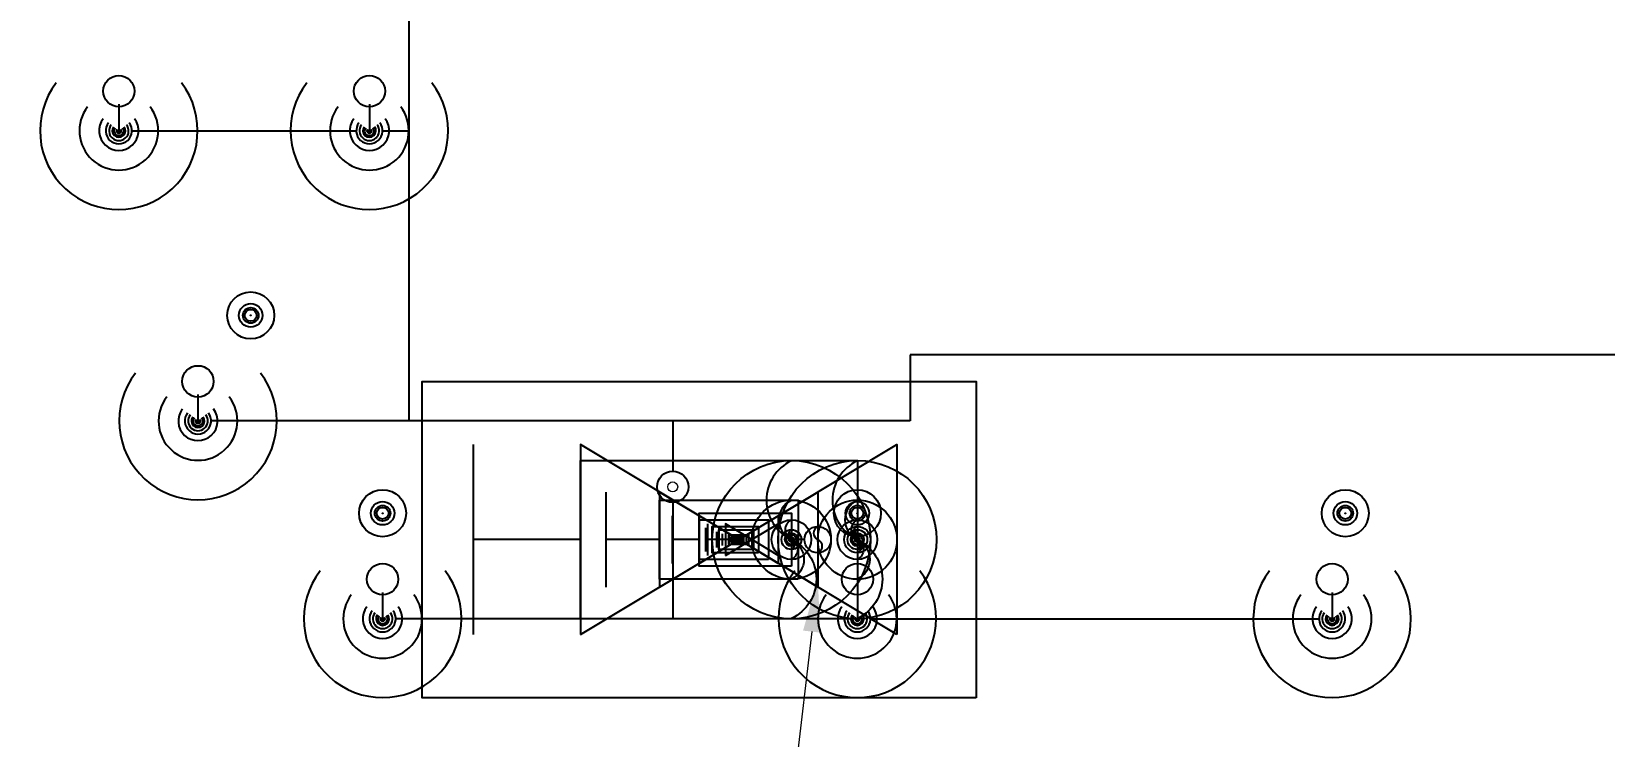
# Model space of a CAD drawing. Extents: x -3559 to 4847, y -109 to 1296.
# Drawn here: x -1934.5 to -1457.4, y 272 to 485.8 of the extents above; entities that cross this region are included whole.
import ezdxf
from ezdxf import colors
from ezdxf.entities.mleader import LeaderData, LeaderLine
from ezdxf.math import Vec2, Vec3

# ---------------------------------------------------------------- set-up
doc = ezdxf.new("R2010")
doc.units = 0
doc.header["$LTSCALE"] = 48
doc.header["$MEASUREMENT"] = 0
for name, color, linetype in [('F-DRNP-N', 6, 'Continuous'), ('F-DRNP-N @ 1 (1)', 6, 'Continuous'), ('F-DRNP-N @ 1 (2)', 6, 'Continuous'), ('F-DRNP-N @ 12', 6, 'Continuous'), ('F-DRNP-N @ 128', 6, 'Continuous'), ('F-DRNP-N @ 16', 6, 'Continuous'), ('F-DRNP-N @ 192', 6, 'Continuous'), ('F-DRNP-N @ 2', 6, 'Continuous'), ('F-DRNP-N @ 24', 6, 'Continuous'), ('F-DRNP-N @ 384', 6, 'Continuous'), ('F-DRNP-N @ 4', 6, 'Continuous'), ('F-DRNP-N @ 48', 6, 'Continuous'), ('F-DRNP-N @ 64', 6, 'Continuous'), ('F-DRNP-N @ 768', 6, 'Continuous'), ('F-DRNP-N @ 8', 6, 'Continuous'), ('F-DRNP-N @ 96', 6, 'Continuous'), ('F-FP-N', 2, 'Continuous'), ('F-FP-N @ 1 (1)', 2, 'Continuous'), ('F-FP-N @ 1 (2)', 2, 'Continuous'), ('F-FP-N @ 12', 2, 'Continuous'), ('F-FP-N @ 128', 2, 'Continuous'), ('F-FP-N @ 16', 2, 'Continuous'), ('F-FP-N @ 192', 2, 'Continuous'), ('F-FP-N @ 2', 2, 'Continuous'), ('F-FP-N @ 24', 2, 'Continuous'), ('F-FP-N @ 384', 2, 'Continuous'), ('F-FP-N @ 4', 2, 'Continuous'), ('F-FP-N @ 48', 2, 'Continuous'), ('F-FP-N @ 64', 2, 'Continuous'), ('F-FP-N @ 768', 2, 'Continuous'), ('F-FP-N @ 8', 2, 'Continuous'), ('F-FP-N @ 96', 2, 'Continuous'), ('F-SPRK-HEAD-N', 2, 'Continuous'), ('F-SPRK-HEAD-N @ 1 (1)', 2, 'Continuous'), ('F-SPRK-HEAD-N @ 1 (2)', 2, 'Continuous'), ('F-SPRK-HEAD-N @ 128', 2, 'Continuous'), ('F-SPRK-HEAD-N @ 192', 2, 'Continuous'), ('F-SPRK-HEAD-N @ 48', 2, 'Continuous'), ('F-SPRK-HEAD-N @ 64', 2, 'Continuous'), ('F-SPRK-HEAD-N @ 96', 2, 'Continuous'), ('F-SPRN-N', 1, 'Continuous'), ('F-SPRN-N @ 1 (1)', 1, 'Continuous'), ('F-SPRN-N @ 1 (2)', 1, 'Continuous'), ('F-SPRN-N @ 12', 1, 'Continuous'), ('F-SPRN-N @ 128', 1, 'Continuous'), ('F-SPRN-N @ 16', 1, 'Continuous'), ('F-SPRN-N @ 192', 1, 'Continuous'), ('F-SPRN-N @ 2', 1, 'Continuous'), ('F-SPRN-N @ 24', 1, 'Continuous'), ('F-SPRN-N @ 384', 1, 'Continuous'), ('F-SPRN-N @ 4', 1, 'Continuous'), ('F-SPRN-N @ 48', 1, 'Continuous'), ('F-SPRN-N @ 64', 1, 'Continuous'), ('F-SPRN-N @ 768', 1, 'Continuous'), ('F-SPRN-N @ 8', 1, 'Continuous'), ('F-SPRN-N @ 96', 1, 'Continuous')]:
    doc.layers.add(name, color=color, linetype=linetype)
doc.layers.add('G-ANNO-TEXT', color=70, linetype='Continuous', lineweight=0)
doc.styles.add('Arial', font='arial.ttf')

# ---------------------------------------------------------------- blocks, each defined once
blk = doc.blocks.new('*U14')
blk.add_circle((0, 0), 0.0371)
blk = doc.blocks.new('*U745')
at = {"layer": 'F-SPRK-HEAD-N @ 1 (1)'}
blk.add_blockref('*U14', (-1828, 339.74), dxfattribs=at)
at = {"layer": 'F-SPRK-HEAD-N @ 1 (2)'}
blk.add_blockref('*U14', (-1828, 339.74), dxfattribs=at)
at = {"layer": 'F-SPRK-HEAD-N @ 128', "xscale": 128, "yscale": 128, "zscale": 128}
blk.add_blockref('*U14', (-1828, 319.74), dxfattribs=at)
at = {"layer": 'F-SPRK-HEAD-N @ 192', "xscale": 192, "yscale": 192, "zscale": 192}
blk.add_blockref('*U14', (-1828, 339.74), dxfattribs=at)
at = {"layer": 'F-SPRK-HEAD-N @ 48', "xscale": 48, "yscale": 48, "zscale": 48}
blk.add_blockref('*U14', (-1828, 339.74), dxfattribs=at)
at = {"layer": 'F-SPRK-HEAD-N @ 64', "xscale": 64, "yscale": 64, "zscale": 64}
blk.add_blockref('*U14', (-1828, 339.74), dxfattribs=at)
at = {"layer": 'F-SPRK-HEAD-N @ 96', "xscale": 96, "yscale": 96, "zscale": 96}
blk.add_blockref('*U14', (-1828, 339.74), dxfattribs=at)
blk = doc.blocks.new('*U746')
at = {"layer": 'F-SPRK-HEAD-N @ 1 (1)'}
blk.add_blockref('*U14', (-1684, 339.74), dxfattribs=at)
at = {"layer": 'F-SPRK-HEAD-N @ 1 (2)'}
blk.add_blockref('*U14', (-1684, 339.74), dxfattribs=at)
at = {"layer": 'F-SPRK-HEAD-N @ 128', "xscale": 128, "yscale": 128, "zscale": 128}
blk.add_blockref('*U14', (-1684, 319.74), dxfattribs=at)
at = {"layer": 'F-SPRK-HEAD-N @ 192', "xscale": 192, "yscale": 192, "zscale": 192}
blk.add_blockref('*U14', (-1684, 339.74), dxfattribs=at)
at = {"layer": 'F-SPRK-HEAD-N @ 48', "xscale": 48, "yscale": 48, "zscale": 48}
blk.add_blockref('*U14', (-1684, 339.74), dxfattribs=at)
at = {"layer": 'F-SPRK-HEAD-N @ 64', "xscale": 64, "yscale": 64, "zscale": 64}
blk.add_blockref('*U14', (-1684, 339.74), dxfattribs=at)
at = {"layer": 'F-SPRK-HEAD-N @ 96', "xscale": 96, "yscale": 96, "zscale": 96}
blk.add_blockref('*U14', (-1684, 339.74), dxfattribs=at)
blk = doc.blocks.new('*U747')
at = {"layer": 'F-SPRK-HEAD-N @ 1 (1)'}
blk.add_blockref('*U14', (-1536, 339.74), dxfattribs=at)
at = {"layer": 'F-SPRK-HEAD-N @ 1 (2)'}
blk.add_blockref('*U14', (-1536, 339.74), dxfattribs=at)
at = {"layer": 'F-SPRK-HEAD-N @ 128', "xscale": 128, "yscale": 128, "zscale": 128}
blk.add_blockref('*U14', (-1540, 319.74), dxfattribs=at)
at = {"layer": 'F-SPRK-HEAD-N @ 192', "xscale": 192, "yscale": 192, "zscale": 192}
blk.add_blockref('*U14', (-1536, 339.74), dxfattribs=at)
at = {"layer": 'F-SPRK-HEAD-N @ 48', "xscale": 48, "yscale": 48, "zscale": 48}
blk.add_blockref('*U14', (-1536, 339.74), dxfattribs=at)
at = {"layer": 'F-SPRK-HEAD-N @ 64', "xscale": 64, "yscale": 64, "zscale": 64}
blk.add_blockref('*U14', (-1536, 339.74), dxfattribs=at)
at = {"layer": 'F-SPRK-HEAD-N @ 96', "xscale": 96, "yscale": 96, "zscale": 96}
blk.add_blockref('*U14', (-1536, 339.74), dxfattribs=at)
blk = doc.blocks.new('*U15')
at = {"linetype": 'Continuous'}
blk.add_arc((0, 0), 0.03112, 232.56697, 127.43303, dxfattribs=at)
blk = doc.blocks.new('*U748')
at = {"layer": 'F-SPRN-N @ 1 (1)', "rotation": 270}
blk.add_blockref('*U15', (-1828, 307.74), dxfattribs=at)
at = {"layer": 'F-SPRN-N @ 1 (2)', "rotation": 270}
blk.add_blockref('*U15', (-1828, 307.74), dxfattribs=at)
at = {"layer": 'F-SPRN-N @ 12', "xscale": 12, "yscale": 12, "zscale": 12, "rotation": 270}
blk.add_blockref('*U15', (-1828, 307.74), dxfattribs=at)
at = {"layer": 'F-SPRN-N @ 128', "xscale": 128, "yscale": 128, "zscale": 128, "rotation": 270}
blk.add_blockref('*U15', (-1828, 307.74), dxfattribs=at)
at = {"layer": 'F-SPRN-N @ 16', "xscale": 16, "yscale": 16, "zscale": 16, "rotation": 270}
blk.add_blockref('*U15', (-1828, 307.74), dxfattribs=at)
at = {"layer": 'F-SPRN-N @ 192', "xscale": 192, "yscale": 192, "zscale": 192, "rotation": 270}
blk.add_blockref('*U15', (-1828, 307.74), dxfattribs=at)
at = {"layer": 'F-SPRN-N @ 2', "xscale": 2, "yscale": 2, "zscale": 2, "rotation": 270}
blk.add_blockref('*U15', (-1828, 307.74), dxfattribs=at)
at = {"layer": 'F-SPRN-N @ 24', "xscale": 24, "yscale": 24, "zscale": 24, "rotation": 270}
blk.add_blockref('*U15', (-1828, 307.74), dxfattribs=at)
at = {"layer": 'F-SPRN-N @ 384', "xscale": 384, "yscale": 384, "zscale": 384, "rotation": 270}
blk.add_blockref('*U15', (-1828, 307.74), dxfattribs=at)
at = {"layer": 'F-SPRN-N @ 4', "xscale": 4, "yscale": 4, "zscale": 4, "rotation": 270}
blk.add_blockref('*U15', (-1828, 307.74), dxfattribs=at)
at = {"layer": 'F-SPRN-N @ 48', "xscale": 48, "yscale": 48, "zscale": 48, "rotation": 270}
blk.add_blockref('*U15', (-1828, 307.74), dxfattribs=at)
at = {"layer": 'F-SPRN-N @ 64', "xscale": 64, "yscale": 64, "zscale": 64, "rotation": 270}
blk.add_blockref('*U15', (-1828, 307.74), dxfattribs=at)
at = {"layer": 'F-SPRN-N @ 768', "xscale": 768, "yscale": 768, "zscale": 768, "rotation": 270}
blk.add_blockref('*U15', (-1828, 307.74), dxfattribs=at)
at = {"layer": 'F-SPRN-N @ 8', "xscale": 8, "yscale": 8, "zscale": 8, "rotation": 270}
blk.add_blockref('*U15', (-1828, 307.74), dxfattribs=at)
at = {"layer": 'F-SPRN-N @ 96', "xscale": 96, "yscale": 96, "zscale": 96, "rotation": 270}
blk.add_blockref('*U15', (-1828, 307.74), dxfattribs=at)
blk = doc.blocks.new('*U749')
at = {"layer": 'F-SPRN-N @ 1 (1)', "rotation": 270}
blk.add_blockref('*U15', (-1684, 307.74), dxfattribs=at)
at = {"layer": 'F-SPRN-N @ 1 (2)', "rotation": 270}
blk.add_blockref('*U15', (-1684, 307.74), dxfattribs=at)
at = {"layer": 'F-SPRN-N @ 12', "xscale": 12, "yscale": 12, "zscale": 12, "rotation": 270}
blk.add_blockref('*U15', (-1684, 307.74), dxfattribs=at)
at = {"layer": 'F-SPRN-N @ 128', "xscale": 128, "yscale": 128, "zscale": 128, "rotation": 270}
blk.add_blockref('*U15', (-1684, 307.74), dxfattribs=at)
at = {"layer": 'F-SPRN-N @ 16', "xscale": 16, "yscale": 16, "zscale": 16, "rotation": 270}
blk.add_blockref('*U15', (-1684, 307.74), dxfattribs=at)
at = {"layer": 'F-SPRN-N @ 192', "xscale": 192, "yscale": 192, "zscale": 192, "rotation": 270}
blk.add_blockref('*U15', (-1684, 307.74), dxfattribs=at)
at = {"layer": 'F-SPRN-N @ 2', "xscale": 2, "yscale": 2, "zscale": 2, "rotation": 270}
blk.add_blockref('*U15', (-1684, 307.74), dxfattribs=at)
at = {"layer": 'F-SPRN-N @ 24', "xscale": 24, "yscale": 24, "zscale": 24, "rotation": 270}
blk.add_blockref('*U15', (-1684, 307.74), dxfattribs=at)
at = {"layer": 'F-SPRN-N @ 384', "xscale": 384, "yscale": 384, "zscale": 384, "rotation": 270}
blk.add_blockref('*U15', (-1684, 307.74), dxfattribs=at)
at = {"layer": 'F-SPRN-N @ 4', "xscale": 4, "yscale": 4, "zscale": 4, "rotation": 270}
blk.add_blockref('*U15', (-1684, 307.74), dxfattribs=at)
at = {"layer": 'F-SPRN-N @ 48', "xscale": 48, "yscale": 48, "zscale": 48, "rotation": 270}
blk.add_blockref('*U15', (-1684, 307.74), dxfattribs=at)
at = {"layer": 'F-SPRN-N @ 64', "xscale": 64, "yscale": 64, "zscale": 64, "rotation": 270}
blk.add_blockref('*U15', (-1684, 307.74), dxfattribs=at)
at = {"layer": 'F-SPRN-N @ 768', "xscale": 768, "yscale": 768, "zscale": 768, "rotation": 270}
blk.add_blockref('*U15', (-1684, 307.74), dxfattribs=at)
at = {"layer": 'F-SPRN-N @ 8', "xscale": 8, "yscale": 8, "zscale": 8, "rotation": 270}
blk.add_blockref('*U15', (-1684, 307.74), dxfattribs=at)
at = {"layer": 'F-SPRN-N @ 96', "xscale": 96, "yscale": 96, "zscale": 96, "rotation": 270}
blk.add_blockref('*U15', (-1684, 307.74), dxfattribs=at)
blk = doc.blocks.new('*U750')
at = {"layer": 'F-SPRN-N @ 1 (1)', "rotation": 270}
blk.add_blockref('*U15', (-1540, 307.74), dxfattribs=at)
at = {"layer": 'F-SPRN-N @ 1 (2)', "rotation": 270}
blk.add_blockref('*U15', (-1540, 307.74), dxfattribs=at)
at = {"layer": 'F-SPRN-N @ 12', "xscale": 12, "yscale": 12, "zscale": 12, "rotation": 270}
blk.add_blockref('*U15', (-1540, 307.74), dxfattribs=at)
at = {"layer": 'F-SPRN-N @ 128', "xscale": 128, "yscale": 128, "zscale": 128, "rotation": 270}
blk.add_blockref('*U15', (-1540, 307.74), dxfattribs=at)
at = {"layer": 'F-SPRN-N @ 16', "xscale": 16, "yscale": 16, "zscale": 16, "rotation": 270}
blk.add_blockref('*U15', (-1540, 307.74), dxfattribs=at)
at = {"layer": 'F-SPRN-N @ 192', "xscale": 192, "yscale": 192, "zscale": 192, "rotation": 270}
blk.add_blockref('*U15', (-1540, 307.74), dxfattribs=at)
at = {"layer": 'F-SPRN-N @ 2', "xscale": 2, "yscale": 2, "zscale": 2, "rotation": 270}
blk.add_blockref('*U15', (-1540, 307.74), dxfattribs=at)
at = {"layer": 'F-SPRN-N @ 24', "xscale": 24, "yscale": 24, "zscale": 24, "rotation": 270}
blk.add_blockref('*U15', (-1540, 307.74), dxfattribs=at)
at = {"layer": 'F-SPRN-N @ 384', "xscale": 384, "yscale": 384, "zscale": 384, "rotation": 270}
blk.add_blockref('*U15', (-1540, 307.74), dxfattribs=at)
at = {"layer": 'F-SPRN-N @ 4', "xscale": 4, "yscale": 4, "zscale": 4, "rotation": 270}
blk.add_blockref('*U15', (-1540, 307.74), dxfattribs=at)
at = {"layer": 'F-SPRN-N @ 48', "xscale": 48, "yscale": 48, "zscale": 48, "rotation": 270}
blk.add_blockref('*U15', (-1540, 307.74), dxfattribs=at)
at = {"layer": 'F-SPRN-N @ 64', "xscale": 64, "yscale": 64, "zscale": 64, "rotation": 270}
blk.add_blockref('*U15', (-1540, 307.74), dxfattribs=at)
at = {"layer": 'F-SPRN-N @ 768', "xscale": 768, "yscale": 768, "zscale": 768, "rotation": 270}
blk.add_blockref('*U15', (-1540, 307.74), dxfattribs=at)
at = {"layer": 'F-SPRN-N @ 8', "xscale": 8, "yscale": 8, "zscale": 8, "rotation": 270}
blk.add_blockref('*U15', (-1540, 307.74), dxfattribs=at)
at = {"layer": 'F-SPRN-N @ 96', "xscale": 96, "yscale": 96, "zscale": 96, "rotation": 270}
blk.add_blockref('*U15', (-1540, 307.74), dxfattribs=at)
blk = doc.blocks.new('*U770')
at = {"layer": 'F-SPRK-HEAD-N @ 1 (1)'}
blk.add_blockref('*U14', (-1868, 399.74), dxfattribs=at)
at = {"layer": 'F-SPRK-HEAD-N @ 1 (2)'}
blk.add_blockref('*U14', (-1868, 399.74), dxfattribs=at)
at = {"layer": 'F-SPRK-HEAD-N @ 128', "xscale": 128, "yscale": 128, "zscale": 128}
blk.add_blockref('*U14', (-1884, 379.74), dxfattribs=at)
at = {"layer": 'F-SPRK-HEAD-N @ 192', "xscale": 192, "yscale": 192, "zscale": 192}
blk.add_blockref('*U14', (-1868, 399.74), dxfattribs=at)
at = {"layer": 'F-SPRK-HEAD-N @ 48', "xscale": 48, "yscale": 48, "zscale": 48}
blk.add_blockref('*U14', (-1868, 399.74), dxfattribs=at)
at = {"layer": 'F-SPRK-HEAD-N @ 64', "xscale": 64, "yscale": 64, "zscale": 64}
blk.add_blockref('*U14', (-1868, 399.74), dxfattribs=at)
at = {"layer": 'F-SPRK-HEAD-N @ 96', "xscale": 96, "yscale": 96, "zscale": 96}
blk.add_blockref('*U14', (-1868, 399.74), dxfattribs=at)
blk = doc.blocks.new('*U776')
at = {"layer": 'F-SPRK-HEAD-N @ 1 (1)'}
blk.add_blockref('*U14', (-1868, 535.74), dxfattribs=at)
at = {"layer": 'F-SPRK-HEAD-N @ 1 (2)'}
blk.add_blockref('*U14', (-1868, 535.74), dxfattribs=at)
at = {"layer": 'F-SPRK-HEAD-N @ 128', "xscale": 128, "yscale": 128, "zscale": 128}
blk.add_blockref('*U14', (-1908, 467.74), dxfattribs=at)
at = {"layer": 'F-SPRK-HEAD-N @ 192', "xscale": 192, "yscale": 192, "zscale": 192}
blk.add_blockref('*U14', (-1868, 535.74), dxfattribs=at)
at = {"layer": 'F-SPRK-HEAD-N @ 48', "xscale": 48, "yscale": 48, "zscale": 48}
blk.add_blockref('*U14', (-1868, 535.74), dxfattribs=at)
at = {"layer": 'F-SPRK-HEAD-N @ 64', "xscale": 64, "yscale": 64, "zscale": 64}
blk.add_blockref('*U14', (-1868, 535.74), dxfattribs=at)
at = {"layer": 'F-SPRK-HEAD-N @ 96', "xscale": 96, "yscale": 96, "zscale": 96}
blk.add_blockref('*U14', (-1868, 535.74), dxfattribs=at)
blk = doc.blocks.new('*U777')
at = {"layer": 'F-SPRK-HEAD-N @ 1 (1)'}
blk.add_blockref('*U14', (-1796, 535.74), dxfattribs=at)
at = {"layer": 'F-SPRK-HEAD-N @ 1 (2)'}
blk.add_blockref('*U14', (-1796, 535.74), dxfattribs=at)
at = {"layer": 'F-SPRK-HEAD-N @ 128', "xscale": 128, "yscale": 128, "zscale": 128}
blk.add_blockref('*U14', (-1832, 467.74), dxfattribs=at)
at = {"layer": 'F-SPRK-HEAD-N @ 192', "xscale": 192, "yscale": 192, "zscale": 192}
blk.add_blockref('*U14', (-1796, 535.74), dxfattribs=at)
at = {"layer": 'F-SPRK-HEAD-N @ 48', "xscale": 48, "yscale": 48, "zscale": 48}
blk.add_blockref('*U14', (-1796, 535.74), dxfattribs=at)
at = {"layer": 'F-SPRK-HEAD-N @ 64', "xscale": 64, "yscale": 64, "zscale": 64}
blk.add_blockref('*U14', (-1796, 535.74), dxfattribs=at)
at = {"layer": 'F-SPRK-HEAD-N @ 96', "xscale": 96, "yscale": 96, "zscale": 96}
blk.add_blockref('*U14', (-1796, 535.74), dxfattribs=at)
blk = doc.blocks.new('*U19')
blk.add_circle((0, 0), 0.0371)
at = {"color": 7, "lineweight": 0}
blk.add_circle((0, 0), 0.0117, dxfattribs=at)
blk = doc.blocks.new('*U786')
at = {"layer": 'F-SPRN-N @ 1 (1)', "rotation": 270}
blk.add_blockref('*U15', (-1908, 455.74), dxfattribs=at)
at = {"layer": 'F-SPRN-N @ 1 (2)', "rotation": 270}
blk.add_blockref('*U15', (-1908, 455.74), dxfattribs=at)
at = {"layer": 'F-SPRN-N @ 12', "xscale": 12, "yscale": 12, "zscale": 12, "rotation": 270}
blk.add_blockref('*U15', (-1908, 455.74), dxfattribs=at)
at = {"layer": 'F-SPRN-N @ 128', "xscale": 128, "yscale": 128, "zscale": 128, "rotation": 270}
blk.add_blockref('*U15', (-1908, 455.74), dxfattribs=at)
at = {"layer": 'F-SPRN-N @ 16', "xscale": 16, "yscale": 16, "zscale": 16, "rotation": 270}
blk.add_blockref('*U15', (-1908, 455.74), dxfattribs=at)
at = {"layer": 'F-SPRN-N @ 192', "xscale": 192, "yscale": 192, "zscale": 192, "rotation": 270}
blk.add_blockref('*U15', (-1908, 455.74), dxfattribs=at)
at = {"layer": 'F-SPRN-N @ 2', "xscale": 2, "yscale": 2, "zscale": 2, "rotation": 270}
blk.add_blockref('*U15', (-1908, 455.74), dxfattribs=at)
at = {"layer": 'F-SPRN-N @ 24', "xscale": 24, "yscale": 24, "zscale": 24, "rotation": 270}
blk.add_blockref('*U15', (-1908, 455.74), dxfattribs=at)
at = {"layer": 'F-SPRN-N @ 384', "xscale": 384, "yscale": 384, "zscale": 384, "rotation": 270}
blk.add_blockref('*U15', (-1908, 455.74), dxfattribs=at)
at = {"layer": 'F-SPRN-N @ 4', "xscale": 4, "yscale": 4, "zscale": 4, "rotation": 270}
blk.add_blockref('*U15', (-1908, 455.74), dxfattribs=at)
at = {"layer": 'F-SPRN-N @ 48', "xscale": 48, "yscale": 48, "zscale": 48, "rotation": 270}
blk.add_blockref('*U15', (-1908, 455.74), dxfattribs=at)
at = {"layer": 'F-SPRN-N @ 64', "xscale": 64, "yscale": 64, "zscale": 64, "rotation": 270}
blk.add_blockref('*U15', (-1908, 455.74), dxfattribs=at)
at = {"layer": 'F-SPRN-N @ 768', "xscale": 768, "yscale": 768, "zscale": 768, "rotation": 270}
blk.add_blockref('*U15', (-1908, 455.74), dxfattribs=at)
at = {"layer": 'F-SPRN-N @ 8', "xscale": 8, "yscale": 8, "zscale": 8, "rotation": 270}
blk.add_blockref('*U15', (-1908, 455.74), dxfattribs=at)
at = {"layer": 'F-SPRN-N @ 96', "xscale": 96, "yscale": 96, "zscale": 96, "rotation": 270}
blk.add_blockref('*U15', (-1908, 455.74), dxfattribs=at)
blk = doc.blocks.new('*U787')
at = {"layer": 'F-SPRN-N @ 1 (1)', "rotation": 270}
blk.add_blockref('*U15', (-1832, 455.74), dxfattribs=at)
at = {"layer": 'F-SPRN-N @ 1 (2)', "rotation": 270}
blk.add_blockref('*U15', (-1832, 455.74), dxfattribs=at)
at = {"layer": 'F-SPRN-N @ 12', "xscale": 12, "yscale": 12, "zscale": 12, "rotation": 270}
blk.add_blockref('*U15', (-1832, 455.74), dxfattribs=at)
at = {"layer": 'F-SPRN-N @ 128', "xscale": 128, "yscale": 128, "zscale": 128, "rotation": 270}
blk.add_blockref('*U15', (-1832, 455.74), dxfattribs=at)
at = {"layer": 'F-SPRN-N @ 16', "xscale": 16, "yscale": 16, "zscale": 16, "rotation": 270}
blk.add_blockref('*U15', (-1832, 455.74), dxfattribs=at)
at = {"layer": 'F-SPRN-N @ 192', "xscale": 192, "yscale": 192, "zscale": 192, "rotation": 270}
blk.add_blockref('*U15', (-1832, 455.74), dxfattribs=at)
at = {"layer": 'F-SPRN-N @ 2', "xscale": 2, "yscale": 2, "zscale": 2, "rotation": 270}
blk.add_blockref('*U15', (-1832, 455.74), dxfattribs=at)
at = {"layer": 'F-SPRN-N @ 24', "xscale": 24, "yscale": 24, "zscale": 24, "rotation": 270}
blk.add_blockref('*U15', (-1832, 455.74), dxfattribs=at)
at = {"layer": 'F-SPRN-N @ 384', "xscale": 384, "yscale": 384, "zscale": 384, "rotation": 270}
blk.add_blockref('*U15', (-1832, 455.74), dxfattribs=at)
at = {"layer": 'F-SPRN-N @ 4', "xscale": 4, "yscale": 4, "zscale": 4, "rotation": 270}
blk.add_blockref('*U15', (-1832, 455.74), dxfattribs=at)
at = {"layer": 'F-SPRN-N @ 48', "xscale": 48, "yscale": 48, "zscale": 48, "rotation": 270}
blk.add_blockref('*U15', (-1832, 455.74), dxfattribs=at)
at = {"layer": 'F-SPRN-N @ 64', "xscale": 64, "yscale": 64, "zscale": 64, "rotation": 270}
blk.add_blockref('*U15', (-1832, 455.74), dxfattribs=at)
at = {"layer": 'F-SPRN-N @ 768', "xscale": 768, "yscale": 768, "zscale": 768, "rotation": 270}
blk.add_blockref('*U15', (-1832, 455.74), dxfattribs=at)
at = {"layer": 'F-SPRN-N @ 8', "xscale": 8, "yscale": 8, "zscale": 8, "rotation": 270}
blk.add_blockref('*U15', (-1832, 455.74), dxfattribs=at)
at = {"layer": 'F-SPRN-N @ 96', "xscale": 96, "yscale": 96, "zscale": 96, "rotation": 270}
blk.add_blockref('*U15', (-1832, 455.74), dxfattribs=at)
blk = doc.blocks.new('*U789')
at = {"layer": 'F-SPRN-N @ 1 (1)', "rotation": 270}
blk.add_blockref('*U15', (-1884, 367.74), dxfattribs=at)
at = {"layer": 'F-SPRN-N @ 1 (2)', "rotation": 270}
blk.add_blockref('*U15', (-1884, 367.74), dxfattribs=at)
at = {"layer": 'F-SPRN-N @ 12', "xscale": 12, "yscale": 12, "zscale": 12, "rotation": 270}
blk.add_blockref('*U15', (-1884, 367.74), dxfattribs=at)
at = {"layer": 'F-SPRN-N @ 128', "xscale": 128, "yscale": 128, "zscale": 128, "rotation": 270}
blk.add_blockref('*U15', (-1884, 367.74), dxfattribs=at)
at = {"layer": 'F-SPRN-N @ 16', "xscale": 16, "yscale": 16, "zscale": 16, "rotation": 270}
blk.add_blockref('*U15', (-1884, 367.74), dxfattribs=at)
at = {"layer": 'F-SPRN-N @ 192', "xscale": 192, "yscale": 192, "zscale": 192, "rotation": 270}
blk.add_blockref('*U15', (-1884, 367.74), dxfattribs=at)
at = {"layer": 'F-SPRN-N @ 2', "xscale": 2, "yscale": 2, "zscale": 2, "rotation": 270}
blk.add_blockref('*U15', (-1884, 367.74), dxfattribs=at)
at = {"layer": 'F-SPRN-N @ 24', "xscale": 24, "yscale": 24, "zscale": 24, "rotation": 270}
blk.add_blockref('*U15', (-1884, 367.74), dxfattribs=at)
at = {"layer": 'F-SPRN-N @ 384', "xscale": 384, "yscale": 384, "zscale": 384, "rotation": 270}
blk.add_blockref('*U15', (-1884, 367.74), dxfattribs=at)
at = {"layer": 'F-SPRN-N @ 4', "xscale": 4, "yscale": 4, "zscale": 4, "rotation": 270}
blk.add_blockref('*U15', (-1884, 367.74), dxfattribs=at)
at = {"layer": 'F-SPRN-N @ 48', "xscale": 48, "yscale": 48, "zscale": 48, "rotation": 270}
blk.add_blockref('*U15', (-1884, 367.74), dxfattribs=at)
at = {"layer": 'F-SPRN-N @ 64', "xscale": 64, "yscale": 64, "zscale": 64, "rotation": 270}
blk.add_blockref('*U15', (-1884, 367.74), dxfattribs=at)
at = {"layer": 'F-SPRN-N @ 768', "xscale": 768, "yscale": 768, "zscale": 768, "rotation": 270}
blk.add_blockref('*U15', (-1884, 367.74), dxfattribs=at)
at = {"layer": 'F-SPRN-N @ 8', "xscale": 8, "yscale": 8, "zscale": 8, "rotation": 270}
blk.add_blockref('*U15', (-1884, 367.74), dxfattribs=at)
at = {"layer": 'F-SPRN-N @ 96', "xscale": 96, "yscale": 96, "zscale": 96, "rotation": 270}
blk.add_blockref('*U15', (-1884, 367.74), dxfattribs=at)
blk = doc.blocks.new('*U6')
blk.add_lwpolyline([(0, 0.03112, 0.634258), (0, 0, -0.634258), (0, -0.03112)], format="xyb")
blk.add_circle((0, 0), 0.03125)
blk = doc.blocks.new('*U814')
at = {"layer": 'F-FP-N @ 1 (1)'}
blk.add_blockref('*U6', (-1704, 331.74), dxfattribs=at)
at = {"layer": 'F-FP-N @ 1 (2)'}
blk.add_blockref('*U6', (-1704, 331.74), dxfattribs=at)
at = {"layer": 'F-FP-N @ 12', "xscale": 12, "yscale": 12, "zscale": 12}
blk.add_blockref('*U6', (-1704, 331.74), dxfattribs=at)
at = {"layer": 'F-FP-N @ 128', "xscale": 128, "yscale": 128, "zscale": 128}
blk.add_blockref('*U6', (-1696, 331.74), dxfattribs=at)
at = {"layer": 'F-FP-N @ 16', "xscale": 16, "yscale": 16, "zscale": 16}
blk.add_blockref('*U6', (-1704, 331.74), dxfattribs=at)
at = {"layer": 'F-FP-N @ 192', "xscale": 192, "yscale": 192, "zscale": 192}
blk.add_blockref('*U6', (-1704, 331.74), dxfattribs=at)
at = {"layer": 'F-FP-N @ 2', "xscale": 2, "yscale": 2, "zscale": 2}
blk.add_blockref('*U6', (-1704, 331.74), dxfattribs=at)
at = {"layer": 'F-FP-N @ 24', "xscale": 24, "yscale": 24, "zscale": 24}
blk.add_blockref('*U6', (-1704, 331.74), dxfattribs=at)
at = {"layer": 'F-FP-N @ 384', "xscale": 384, "yscale": 384, "zscale": 384}
blk.add_blockref('*U6', (-1704, 331.74), dxfattribs=at)
at = {"layer": 'F-FP-N @ 4', "xscale": 4, "yscale": 4, "zscale": 4}
blk.add_blockref('*U6', (-1704, 331.74), dxfattribs=at)
at = {"layer": 'F-FP-N @ 48', "xscale": 48, "yscale": 48, "zscale": 48}
blk.add_blockref('*U6', (-1704, 331.74), dxfattribs=at)
at = {"layer": 'F-FP-N @ 64', "xscale": 64, "yscale": 64, "zscale": 64}
blk.add_blockref('*U6', (-1704, 331.74), dxfattribs=at)
at = {"layer": 'F-FP-N @ 768', "xscale": 768, "yscale": 768, "zscale": 768}
blk.add_blockref('*U6', (-1704, 331.74), dxfattribs=at)
at = {"layer": 'F-FP-N @ 8', "xscale": 8, "yscale": 8, "zscale": 8}
blk.add_blockref('*U6', (-1704, 331.74), dxfattribs=at)
at = {"layer": 'F-FP-N @ 96', "xscale": 96, "yscale": 96, "zscale": 96}
blk.add_blockref('*U6', (-1704, 331.74), dxfattribs=at)
blk = doc.blocks.new('*U30')
at = {"color": 0}
for p, q in [((0.10492, -0.0375), (0.10492, 0.0375)), ((0.0625, 0), (0.10492, 0))]:
    blk.add_line(p, q, dxfattribs=at)
blk.add_lwpolyline([(-0.09375, 0.0625), (0.125, 0.0625), (0.125, -0.0625), (-0.09375, -0.0625)], close=True)
for points in [[(-0.0625, 0.0375), (0, 0), (-0.0625, -0.0375)], [(0.0625, 0.0375), (0, 0), (0.0625, -0.0375)]]:
    blk.add_lwpolyline(points, close=True, dxfattribs=at)
blk = doc.blocks.new('*U816')
at = {"layer": 'F-FP-N @ 1 (1)', "rotation": 180}
blk.add_blockref('*U30', (-1720, 331.74), dxfattribs=at)
at = {"layer": 'F-FP-N @ 1 (2)', "rotation": 180}
blk.add_blockref('*U30', (-1720, 331.74), dxfattribs=at)
at = {"layer": 'F-FP-N @ 12', "xscale": 12, "yscale": 12, "zscale": 12, "rotation": 180}
blk.add_blockref('*U30', (-1720, 331.74), dxfattribs=at)
at = {"layer": 'F-FP-N @ 128', "xscale": 128, "yscale": 128, "zscale": 128, "rotation": 180}
blk.add_blockref('*U30', (-1716, 331.74), dxfattribs=at)
at = {"layer": 'F-FP-N @ 16', "xscale": 16, "yscale": 16, "zscale": 16, "rotation": 180}
blk.add_blockref('*U30', (-1720, 331.74), dxfattribs=at)
at = {"layer": 'F-FP-N @ 192', "xscale": 192, "yscale": 192, "zscale": 192, "rotation": 180}
blk.add_blockref('*U30', (-1720, 331.74), dxfattribs=at)
at = {"layer": 'F-FP-N @ 2', "xscale": 2, "yscale": 2, "zscale": 2, "rotation": 180}
blk.add_blockref('*U30', (-1720, 331.74), dxfattribs=at)
at = {"layer": 'F-FP-N @ 24', "xscale": 24, "yscale": 24, "zscale": 24, "rotation": 180}
blk.add_blockref('*U30', (-1720, 331.74), dxfattribs=at)
at = {"layer": 'F-FP-N @ 384', "xscale": 384, "yscale": 384, "zscale": 384, "rotation": 180}
blk.add_blockref('*U30', (-1720, 331.74), dxfattribs=at)
at = {"layer": 'F-FP-N @ 4', "xscale": 4, "yscale": 4, "zscale": 4, "rotation": 180}
blk.add_blockref('*U30', (-1720, 331.74), dxfattribs=at)
at = {"layer": 'F-FP-N @ 48', "xscale": 48, "yscale": 48, "zscale": 48, "rotation": 180}
blk.add_blockref('*U30', (-1720, 331.74), dxfattribs=at)
at = {"layer": 'F-FP-N @ 64', "xscale": 64, "yscale": 64, "zscale": 64, "rotation": 180}
blk.add_blockref('*U30', (-1720, 331.74), dxfattribs=at)
at = {"layer": 'F-FP-N @ 768', "xscale": 768, "yscale": 768, "zscale": 768, "rotation": 180}
blk.add_blockref('*U30', (-1720, 331.74), dxfattribs=at)
at = {"layer": 'F-FP-N @ 8', "xscale": 8, "yscale": 8, "zscale": 8, "rotation": 180}
blk.add_blockref('*U30', (-1720, 331.74), dxfattribs=at)
at = {"layer": 'F-FP-N @ 96', "xscale": 96, "yscale": 96, "zscale": 96, "rotation": 180}
blk.add_blockref('*U30', (-1720, 331.74), dxfattribs=at)
blk = doc.blocks.new('*U823')
at = {"layer": 'F-DRNP-N @ 1 (1)'}
blk.add_blockref('*U6', (-1684, 331.74), dxfattribs=at)
at = {"layer": 'F-DRNP-N @ 1 (2)'}
blk.add_blockref('*U6', (-1684, 331.74), dxfattribs=at)
at = {"layer": 'F-DRNP-N @ 12', "xscale": 12, "yscale": 12, "zscale": 12}
blk.add_blockref('*U6', (-1684, 331.74), dxfattribs=at)
at = {"layer": 'F-DRNP-N @ 128', "xscale": 128, "yscale": 128, "zscale": 128}
blk.add_blockref('*U6', (-1684, 331.74), dxfattribs=at)
at = {"layer": 'F-DRNP-N @ 16', "xscale": 16, "yscale": 16, "zscale": 16}
blk.add_blockref('*U6', (-1684, 331.74), dxfattribs=at)
at = {"layer": 'F-DRNP-N @ 192', "xscale": 192, "yscale": 192, "zscale": 192}
blk.add_blockref('*U6', (-1684, 331.74), dxfattribs=at)
at = {"layer": 'F-DRNP-N @ 2', "xscale": 2, "yscale": 2, "zscale": 2}
blk.add_blockref('*U6', (-1684, 331.74), dxfattribs=at)
at = {"layer": 'F-DRNP-N @ 24', "xscale": 24, "yscale": 24, "zscale": 24}
blk.add_blockref('*U6', (-1684, 331.74), dxfattribs=at)
at = {"layer": 'F-DRNP-N @ 384', "xscale": 384, "yscale": 384, "zscale": 384}
blk.add_blockref('*U6', (-1684, 331.74), dxfattribs=at)
at = {"layer": 'F-DRNP-N @ 4', "xscale": 4, "yscale": 4, "zscale": 4}
blk.add_blockref('*U6', (-1684, 331.74), dxfattribs=at)
at = {"layer": 'F-DRNP-N @ 48', "xscale": 48, "yscale": 48, "zscale": 48}
blk.add_blockref('*U6', (-1684, 331.74), dxfattribs=at)
at = {"layer": 'F-DRNP-N @ 64', "xscale": 64, "yscale": 64, "zscale": 64}
blk.add_blockref('*U6', (-1684, 331.74), dxfattribs=at)
at = {"layer": 'F-DRNP-N @ 768', "xscale": 768, "yscale": 768, "zscale": 768}
blk.add_blockref('*U6', (-1684, 331.74), dxfattribs=at)
at = {"layer": 'F-DRNP-N @ 8', "xscale": 8, "yscale": 8, "zscale": 8}
blk.add_blockref('*U6', (-1684, 331.74), dxfattribs=at)
at = {"layer": 'F-DRNP-N @ 96', "xscale": 96, "yscale": 96, "zscale": 96}
blk.add_blockref('*U6', (-1684, 331.74), dxfattribs=at)

msp = doc.modelspace()

# ---------------------------------------------------------------- linework, layer by layer
at = {"layer": 'F-FP-N'}
msp.add_line((-1700, 331.74), (-1704, 331.74), dxfattribs=at)
at = {"layer": 'F-SPRN-N'}
for p, q in [((-1820, 679.74), (-1820, 367.74)), ((-1908, 463.74), (-1908, 455.74)), ((-1832, 463.74), (-1832, 455.74)), ((-1904, 455.74), (-1836, 455.74)), ((-1828, 455.74), (-1820, 455.74)), ((-1402.08, 387.74), (-1668, 387.74)), ((-1668, 387.74), (-1668, 367.74)), ((-1884, 375.74), (-1884, 367.74)), ((-1668, 367.74), (-1880, 367.74)), ((-1740, 367.74), (-1740, 352.49)), ((-1740, 342.99), (-1740, 307.74)), ((-1828, 315.74), (-1828, 307.74)), ((-1684, 315.74), (-1684, 307.74)), ((-1540, 315.74), (-1540, 307.74)), ((-1688, 307.74), (-1824, 307.74)), ((-1680, 307.74), (-1544, 307.74))]:
    msp.add_line(p, q, dxfattribs=at)

# ---------------------------------------------------------------- block references
at = {"layer": 'F-DRNP-N'}
msp.add_blockref('*U823', (0, 0), dxfattribs=at)
at = {"layer": 'F-FP-N'}
for name in ['*U816', '*U814']:
    msp.add_blockref(name, (0, 0), dxfattribs=at)
at = {"layer": 'F-SPRK-HEAD-N'}
for name in ['*U776', '*U777', '*U770', '*U745', '*U746', '*U747']:
    msp.add_blockref(name, (0, 0), dxfattribs=at)
at = {"layer": 'F-SPRK-HEAD-N @ 128', "xscale": 128, "yscale": 128, "zscale": 128}
msp.add_blockref('*U19', (-1740, 347.74), dxfattribs=at)
at = {"layer": 'F-SPRN-N'}
for name in ['*U786', '*U787', '*U789', '*U748', '*U749', '*U750']:
    msp.add_blockref(name, (0, 0), dxfattribs=at)

# ---------------------------------------------------------------- leaders
at = {"layer": 'G-ANNO-TEXT'}
ml = msp.add_multileader_mtext('Standard', dxfattribs=at)
ml.set_content('\\A1;4"SP\\P2"DR\\P2{\\H0.8x;\\S1#2;}"FDVC', color=256, style='Arial')
ml.set_leader_properties(color=256, linetype='ByLayer', lineweight=-1)
ml.build(insert=Vec2(0, 0))
ml.multileader.update_dxf_attribs({"has_dogleg": 0, "dogleg_length": 0.125, "arrow_head_size": 16, "scale": 128})
ctx = ml.context
ctx.base_point, ctx.scale, ctx.char_height, ctx.arrow_head_size, ctx.landing_gap_size, ctx.plane_origin = Vec3(-1829.49, -56.26), 128, 12, 16, 4, Vec3(-1696, 319.74)
ctx.text_align_type = 2
notes = []
notes.append((ctx, [(0, (1, 1, 0), (-1732, -56.26), (-1, 0), 16, [(0, [(-1696, 319.74), (-1740, -56.26)], 0, [])])]))
ctx.mtext.insert, ctx.mtext.alignment, ctx.mtext.flow_direction = Vec3(-1752, -50.15), 3, 5
for ctx, leaders in notes:
    for number, flags, end, landing, length, lines in leaders:
        leader = LeaderData()
        leader.index, (leader.has_last_leader_line, leader.has_dogleg_vector, leader.attachment_direction) = number, flags
        leader.last_leader_point, leader.dogleg_vector, leader.dogleg_length = Vec3(end), Vec3(landing), length
        for number, points, colour, breaks in lines:
            line = LeaderLine()
            line.index, line.vertices, line.color, line.breaks = number, Vec3.list(points), colors.encode_raw_color(colour), breaks
            leader.lines.append(line)
        ctx.leaders.append(leader)

doc.saveas('drawing.dxf')
